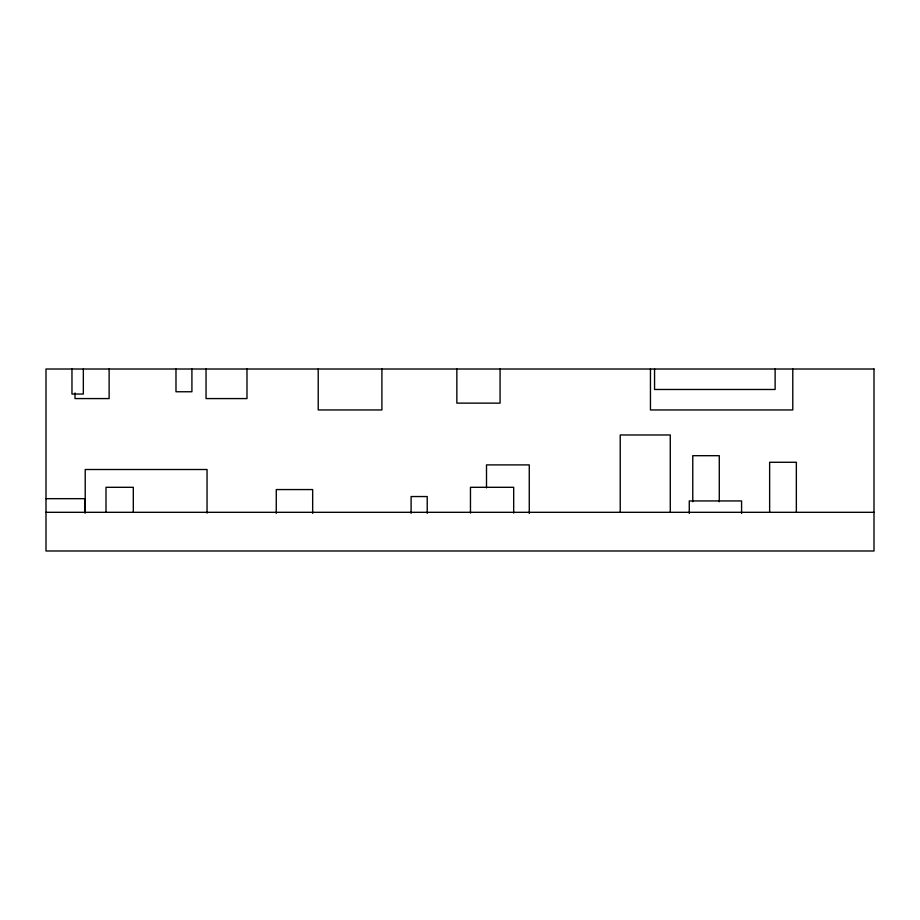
<?xml version="1.0" encoding="UTF-8"?>
<svg xmlns="http://www.w3.org/2000/svg" width="920" height="920" viewBox="0 0 920 920"><rect width="100%" height="100%" fill="white"/><g stroke="black" fill="none" stroke-linecap="round" stroke-linejoin="round"><path stroke-width="1.38" d="M46 498.674L84.674 498.674L84.674 512.612M46 512.313L874 512.313M796.352 512.313L796.352 462.277L769.637 462.277L769.637 512.313M792.787 369.012L792.787 409.952L650.452 409.952L650.452 369.012M775.123 369.012L775.123 389.482L654.557 389.482L654.557 369.012M741.577 513.452L741.577 500.94L689.264 500.94L689.264 513.452M719.279 501.733L719.279 455.687L692.771 455.687L692.771 501.733M670.277 512.313L670.277 434.976L620.23 434.976L620.23 512.313M529.264 513.486L529.264 464.899L486.507 464.899L486.507 487.922M513.682 513.072L513.682 487.301L470.465 487.301L470.465 513.072M500.077 369.012L500.077 403.132L456.849 403.132L456.849 369.012M427.225 513.36L427.225 496.547L411.102 496.547L411.102 513.36M381.903 369.012L381.903 409.952L318.216 409.952L318.216 369.012M312.662 513.371L312.662 489.566L276.264 489.566L276.264 513.371M246.986 369.012L246.986 398.578L206.045 398.578L206.045 369.012M207.046 513.118L207.046 469.51L85.215 469.51L85.215 513.118M191.912 369.012L191.912 391.759L175.984 391.759L175.984 369.012M133.308 512.313L133.308 487.301L106.007 487.301L106.007 512.313M109.123 369.012L109.123 398.578L75.003 398.578L75.003 392.955M83.34 369.012L83.34 394.036L71.967 394.036L71.967 369.012M874 369.012L46 369.012L46 550.988L874 550.988L874 369.012"/></g></svg>
